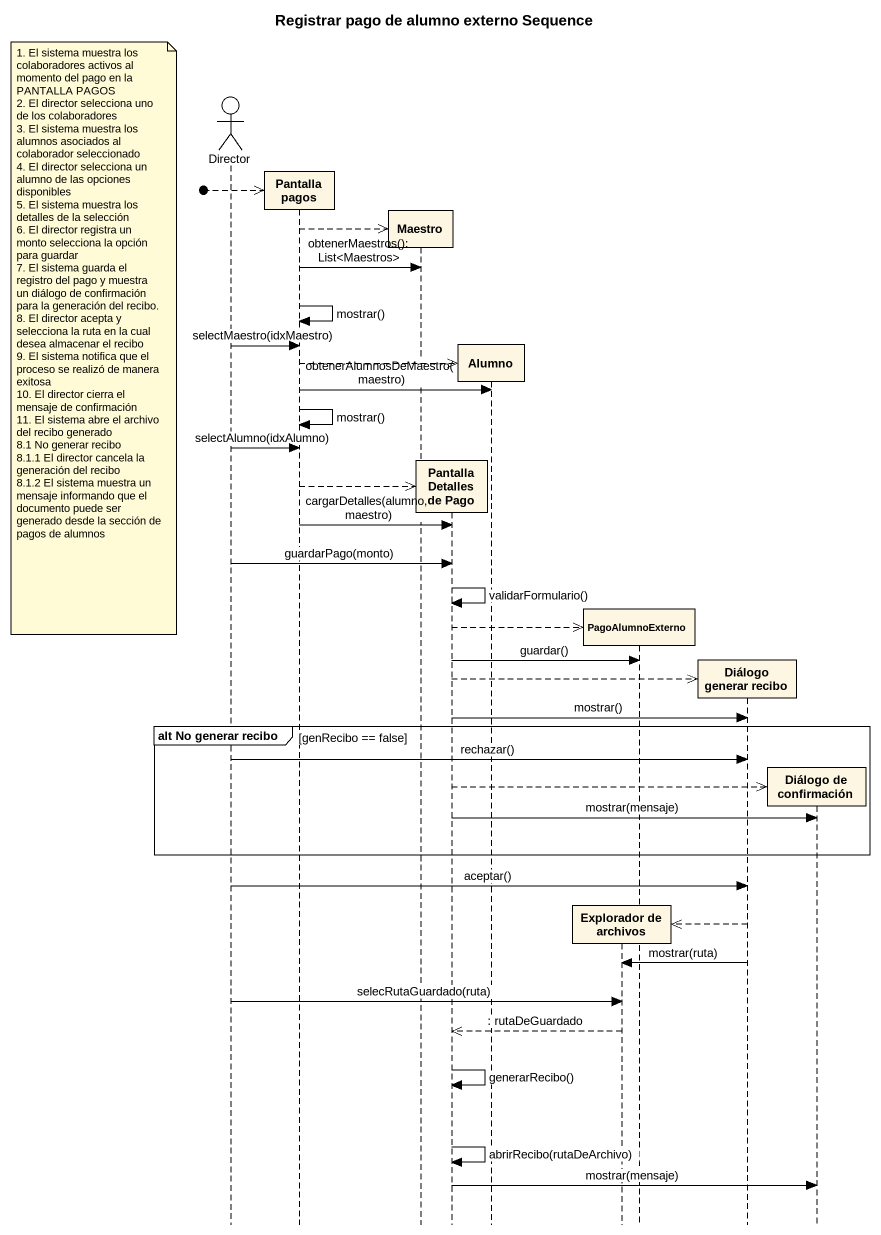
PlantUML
@startuml
title Registrar pago de alumno externo Sequence
hide footbox
actor Director
participant "Pantalla pagos" as Pantalla_pagos
participant Maestro
participant "Pantalla Detalles de Pago" as Pantalla_Detalles_de_Pago
participant Alumno
participant "Explorador de archivos" as Explorador_de_archivos
participant PagoAlumnoExterno
participant "Diálogo generar recibo" as Diálogo_generar_recibo
participant "Diálogo de confirmación" as Diálogo_de_confirmación

[o-->> Pantalla_pagos
Pantalla_pagos -->> Maestro **
Pantalla_pagos -> Maestro : obtenerMaestros(): List<Maestros>
Pantalla_pagos -> Pantalla_pagos : mostrar()
note left of Director
  1. El sistema muestra los colaboradores activos al momento del pago en la PANTALLA PAGOS
  2. El director selecciona uno de los colaboradores
  3. El sistema muestra los alumnos asociados al colaborador seleccionado
  4. El director selecciona un alumno de las opciones disponibles
  5. El sistema muestra los detalles de la selección
  6. El director registra un monto selecciona la opción para guardar
  7. El sistema guarda el registro del pago y muestra un diálogo de confirmación para la generación del recibo.
  8. El director acepta y selecciona la ruta en la cual desea almacenar el recibo
  9. El sistema notifica que el proceso se realizó de manera exitosa
  10. El director cierra el mensaje de confirmación
  11. El sistema abre el archivo del recibo generado
  8.1 No generar recibo
  8.1.1 El director cancela la generación del recibo
  8.1.2 El sistema muestra un mensaje informando que el documento puede ser generado desde la sección de pagos de alumnos
end note
Director -> Pantalla_pagos : selectMaestro(idxMaestro)
Pantalla_pagos -->> Alumno **
Pantalla_pagos -> Alumno : obtenerAlumnosDeMaestro(maestro)
Pantalla_pagos -> Pantalla_pagos : mostrar()
Director -> Pantalla_pagos : selectAlumno(idxAlumno)
Pantalla_pagos -->> Pantalla_Detalles_de_Pago **
Pantalla_pagos -> Pantalla_Detalles_de_Pago : cargarDetalles(alumno,maestro)
Director -> Pantalla_Detalles_de_Pago : guardarPago(monto)
Pantalla_Detalles_de_Pago -> Pantalla_Detalles_de_Pago : validarFormulario()
Pantalla_Detalles_de_Pago -->> PagoAlumnoExterno **
Pantalla_Detalles_de_Pago -> PagoAlumnoExterno : guardar()
Pantalla_Detalles_de_Pago -->> Diálogo_generar_recibo **
Pantalla_Detalles_de_Pago -> Diálogo_generar_recibo : mostrar()
group alt No generar recibo [genRecibo == false]
  Director -> Diálogo_generar_recibo : rechazar()
  Pantalla_Detalles_de_Pago -->> Diálogo_de_confirmación **
  Pantalla_Detalles_de_Pago -> Diálogo_de_confirmación : mostrar(mensaje)
end
Director -> Diálogo_generar_recibo : aceptar()
Diálogo_generar_recibo -->> Explorador_de_archivos **
Diálogo_generar_recibo -> Explorador_de_archivos : mostrar(ruta)
Director -> Explorador_de_archivos : selecRutaGuardado(ruta)
Explorador_de_archivos -->> Pantalla_Detalles_de_Pago : : rutaDeGuardado
Pantalla_Detalles_de_Pago -> Pantalla_Detalles_de_Pago : generarRecibo()
Pantalla_Detalles_de_Pago -> Pantalla_Detalles_de_Pago : abrirRecibo(rutaDeArchivo)
Pantalla_Detalles_de_Pago -> Diálogo_de_confirmación : mostrar(mensaje)
@enduml
